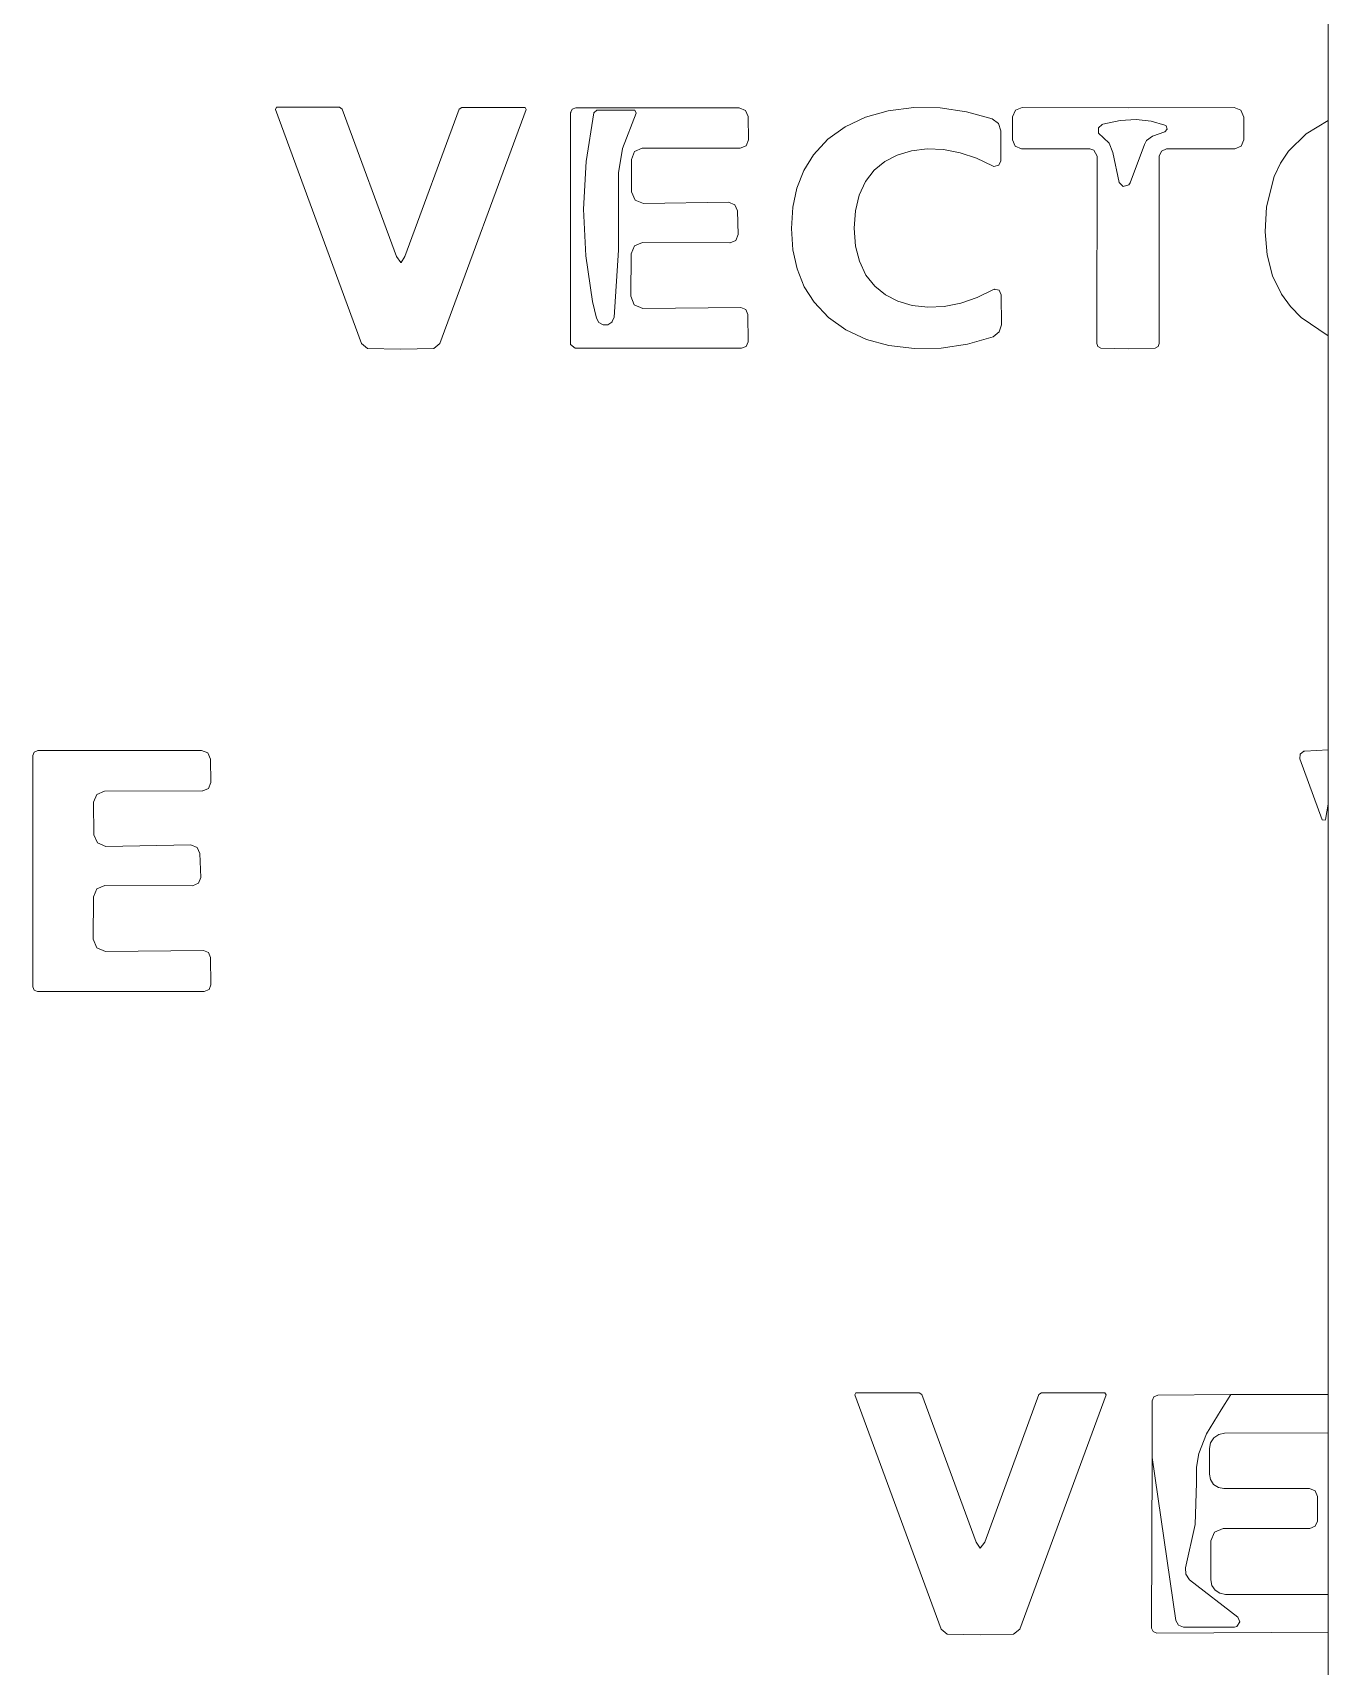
# Model space of a CAD drawing. Extents: x 0 to 650, y 0 to 488.
# Drawn here: x 527.1 to 650, y 143 to 298 of the extents above; entities that cross this region are included whole.
import ezdxf

# ---------------------------------------------------------------- set-up
doc = ezdxf.new("R2010")
doc.units = 0
doc.linetypes.add('Solid', pattern=[0])
doc.layers.add('Layer 1', color=7, linetype='Solid', lineweight=0)

msp = doc.modelspace()

# ---------------------------------------------------------------- linework, layer by layer
at = {"layer": 'Layer 1', "color": 7, "linetype": 'Solid', "lineweight": 0}
for p, q in [((650, 329.24), (650, 289.7)), ((650, 269.26), (650, 229.98)), ((650, 224.82), (650, 168.81)), ((650, 165.19), (650, 149.84)), ((650, 146.26), (650, 107.71))]:
    msp.add_line(p, q, dxfattribs=at)
at = {"layer": 'Layer 1', "color": 9, "linetype": 'Solid', "lineweight": 0}
for p, q in [((550.21, 290.96), (550.11, 290.76)), ((550.11, 290.76), (558.27, 268.54)), ((550.24, 290.96), (550.21, 290.96)), ((556.2, 290.96), (550.24, 290.96)), ((556.46, 290.78), (556.2, 290.96)), ((561.6, 276.8), (556.46, 290.78)), ((567.54, 290.77), (562.39, 276.8)), ((565.71, 268.54), (573.9, 290.75)), ((567.8, 290.95), (567.54, 290.77)), ((573.77, 290.95), (567.8, 290.95)), ((573.8, 290.95), (573.77, 290.95)), ((573.9, 290.75), (573.8, 290.95)), ((578.12, 290.44), (578.1, 268.55)), ((578.26, 290.78), (578.12, 290.44)), ((578.12, 290.44), (578.12, 290.44)), ((578.6, 290.92), (578.26, 290.78)), ((594.11, 290.91), (578.6, 290.92)), ((594.71, 290.67), (594.11, 290.91)), ((594.96, 290.08), (594.71, 290.67)), ((595, 287.87), (594.96, 290.08)), ((606.11, 290.02), (604.16, 289.1)), ((608.23, 290.63), (606.11, 290.02)), ((610.67, 290.94), (608.23, 290.63)), ((613.17, 290.9), (610.67, 290.94)), ((615.68, 290.53), (613.17, 290.9)), ((618.12, 289.86), (615.68, 290.53)), ((620.32, 290.69), (620.05, 290.06)), ((620.05, 290.06), (620.05, 290.06)), ((620.05, 290.06), (620.05, 287.88)), ((620.96, 290.95), (620.32, 290.69)), ((631.01, 290.92), (620.96, 290.95)), ((641.07, 290.94), (631.01, 290.92)), ((641.7, 290.68), (641.07, 290.94)), ((641.97, 290.04), (641.7, 290.68)), ((641.97, 287.86), (641.97, 290.04)), ((641.97, 290.04), (641.97, 290.04)), ((604.16, 289.1), (602.53, 287.93)), ((618.7, 289.42), (618.12, 289.86)), ((618.92, 288.72), (618.7, 289.42)), ((618.94, 285.89), (618.92, 288.72)), ((647.89, 288.43), (646.23, 286.8)), ((650, 289.7), (647.89, 288.43)), ((584.17, 286.76), (584.91, 287.07)), ((584.91, 287.07), (584.92, 287.07)), ((584.92, 287.07), (594.21, 287.07)), ((594.21, 287.07), (594.78, 287.31)), ((594.21, 287.07), (594.21, 287.07)), ((594.78, 287.31), (595, 287.87)), ((602.53, 287.93), (601.16, 286.44)), ((609.1, 286.43), (610.47, 286.84)), ((610.47, 286.84), (611.94, 287.01)), ((611.94, 287.01), (613.5, 286.95)), ((613.5, 286.95), (615.08, 286.65)), ((620.05, 287.88), (620.3, 287.27)), ((620.3, 287.27), (620.9, 287.03)), ((620.9, 287.03), (627.38, 287.02)), ((627.38, 287.02), (627.76, 286.9)), ((627.76, 286.9), (628.06, 286.33)), ((633.96, 286.33), (634.16, 286.81)), ((634.16, 286.81), (634.64, 287.01)), ((634.64, 287.01), (641.12, 287.01)), ((641.12, 287.01), (641.72, 287.26)), ((641.72, 287.26), (641.97, 287.86)), ((646.23, 286.8), (645.47, 285.67)), ((646.23, 286.8), (646.23, 286.8)), ((646.23, 286.8), (646.23, 286.8)), ((646.23, 286.8), (646.23, 286.8)), ((583.88, 286.01), (584.17, 286.76)), ((583.9, 282.94), (583.88, 286.01)), ((601.16, 286.44), (600.25, 284.97)), ((606.93, 284.99), (607.94, 285.82)), ((607.94, 285.82), (609.1, 286.43)), ((615.08, 286.65), (616.64, 286.14)), ((616.64, 286.14), (618.14, 285.41)), ((618.14, 285.41), (618.27, 285.36)), ((618.27, 285.36), (618.73, 285.46)), ((618.73, 285.46), (618.94, 285.89)), ((628.06, 286.33), (628.03, 268.54)), ((633.96, 268.54), (633.96, 286.33)), ((645.47, 285.67), (644.87, 284.41)), ((600.25, 284.97), (599.58, 283.29)), ((605.49, 282.61), (606.11, 283.92)), ((606.11, 283.92), (606.93, 284.99)), ((644.87, 284.41), (644.15, 281.52)), ((583.9, 282.93), (583.9, 282.94)), ((584.24, 282.15), (583.9, 282.93)), ((585.03, 281.84), (584.24, 282.15)), ((599.58, 283.29), (599.19, 281.48)), ((605.13, 281.15), (605.49, 282.61)), ((593.09, 281.95), (585.03, 281.84)), ((593.69, 281.72), (593.09, 281.95)), ((593.95, 281.14), (593.69, 281.72)), ((594.02, 278.89), (593.95, 281.14)), ((599.19, 281.48), (599.06, 279.46)), ((605.01, 279.48), (605.13, 281.15)), ((644.15, 281.52), (644, 279.13)), ((599.06, 279.46), (599.2, 277.44)), ((605.14, 277.8), (605.01, 279.48)), ((644, 279.13), (644.19, 276.95)), ((583.86, 277.07), (584.18, 277.82)), ((584.18, 277.82), (584.93, 278.13)), ((584.93, 278.13), (593.23, 278.09)), ((593.23, 278.09), (593.24, 278.09)), ((593.24, 278.09), (593.8, 278.32)), ((593.8, 278.32), (594.02, 278.89)), ((605.51, 276.35), (605.14, 277.8)), ((562.02, 276.24), (561.6, 276.8)), ((562.03, 276.24), (562.02, 276.24)), ((562.39, 276.8), (562.03, 276.24)), ((583.82, 273.04), (583.86, 277.07)), ((599.2, 277.44), (599.61, 275.63)), ((606.14, 275.04), (605.51, 276.35)), ((644.19, 276.95), (644.71, 274.98)), ((599.61, 275.63), (600.29, 273.94)), ((606.97, 273.98), (606.14, 275.04)), ((644.71, 274.98), (645.57, 273.22)), ((584.16, 272.22), (583.82, 273.04)), ((583.82, 273.04), (583.82, 273.04)), ((600.29, 273.94), (601.21, 272.48)), ((607.99, 273.16), (606.97, 273.98)), ((609.15, 272.56), (607.99, 273.16)), ((616.69, 272.9), (615.13, 272.38)), ((618.18, 273.64), (616.69, 272.9)), ((618.31, 273.69), (618.18, 273.64)), ((618.77, 273.6), (618.31, 273.69)), ((618.98, 273.17), (618.77, 273.6)), ((618.99, 270.33), (618.98, 273.17)), ((645.57, 273.22), (646.41, 272.06)), ((584.98, 271.88), (584.16, 272.22)), ((594.27, 271.95), (584.98, 271.88)), ((594.74, 271.76), (594.27, 271.95)), ((594.94, 271.3), (594.74, 271.76)), ((594.96, 268.71), (594.94, 271.3)), ((601.21, 272.48), (602.59, 271.01)), ((610.52, 272.15), (609.15, 272.56)), ((612, 271.99), (610.52, 272.15)), ((613.55, 272.07), (612, 271.99)), ((615.13, 272.38), (613.55, 272.07)), ((646.41, 272.06), (647.43, 271.02)), ((602.59, 271.01), (604.23, 269.84)), ((604.23, 269.84), (606.18, 268.94)), ((618.77, 269.64), (618.99, 270.33)), ((647.43, 271.02), (650, 269.26)), ((558.27, 268.54), (558.84, 268.07)), ((565.14, 268.07), (565.71, 268.54)), ((578.1, 268.55), (578.11, 268.46)), ((578.11, 268.46), (578.54, 268.11)), ((594.34, 268.09), (594.78, 268.27)), ((594.78, 268.27), (594.96, 268.71)), ((606.18, 268.94), (608.32, 268.35)), ((608.32, 268.35), (610.75, 268.06)), ((613.26, 268.11), (615.76, 268.5)), ((615.76, 268.5), (618.19, 269.19)), ((618.19, 269.19), (618.77, 269.64)), ((628.03, 268.54), (628.14, 268.25)), ((628.14, 268.25), (628.42, 268.1)), ((633.57, 268.1), (633.85, 268.25)), ((633.85, 268.25), (633.96, 268.54)), ((558.84, 268.07), (561.99, 268)), ((561.99, 268), (565.14, 268.07)), ((578.54, 268.11), (594.34, 268.09)), ((610.75, 268.06), (613.26, 268.11)), ((628.42, 268.1), (631, 268.05)), ((631, 268.05), (633.57, 268.1)), ((527.23, 229.77), (527.09, 229.44)), ((527.09, 229.44), (527.09, 229.43)), ((527.57, 229.92), (527.23, 229.77)), ((543.11, 229.94), (527.57, 229.92)), ((543.7, 229.69), (543.11, 229.94)), ((543.95, 229.1), (543.7, 229.69)), ((647.33, 229.59), (647.29, 229.15)), ((647.68, 229.85), (647.33, 229.59)), ((647.76, 229.86), (647.68, 229.85)), ((650, 229.98), (647.76, 229.86)), ((527.09, 229.43), (527.1, 207.51)), ((544, 226.89), (543.95, 229.1)), ((647.29, 229.15), (649.43, 223.36)), ((543.78, 226.32), (544, 226.89)), ((532.86, 225.01), (533.16, 225.76)), ((532.89, 221.93), (532.86, 225.01)), ((533.16, 225.76), (533.9, 226.07)), ((533.9, 226.07), (533.91, 226.07)), ((533.91, 226.07), (543.21, 226.09)), ((543.21, 226.09), (543.22, 226.09)), ((543.22, 226.09), (543.78, 226.32)), ((649.72, 223.37), (650, 224.82)), ((649.43, 223.36), (649.69, 223.31)), ((649.69, 223.31), (649.72, 223.37)), ((533.23, 221.15), (532.89, 221.93)), ((532.89, 221.93), (532.89, 221.93)), ((534.02, 220.83), (533.23, 221.15)), ((542.09, 220.96), (534.02, 220.83)), ((542.7, 220.72), (542.09, 220.96)), ((542.96, 220.14), (542.7, 220.72)), ((543.03, 217.89), (542.96, 220.14)), ((533.18, 216.8), (533.93, 217.11)), ((533.93, 217.11), (542.25, 217.09)), ((542.25, 217.09), (542.26, 217.09)), ((542.26, 217.09), (542.81, 217.33)), ((542.81, 217.33), (543.03, 217.89)), ((532.82, 212.01), (532.86, 216.05)), ((532.86, 216.05), (533.18, 216.8)), ((533.17, 211.19), (532.82, 212.01)), ((532.82, 212.01), (532.82, 212.01)), ((533.99, 210.86), (533.17, 211.19)), ((543.29, 210.94), (533.99, 210.86)), ((543.77, 210.75), (543.29, 210.94)), ((543.97, 210.29), (543.77, 210.75)), ((544, 207.69), (543.97, 210.29)), ((527.1, 207.51), (527.1, 207.5)), ((527.1, 207.5), (527.24, 207.19)), ((527.24, 207.19), (527.54, 207.07)), ((527.54, 207.07), (543.37, 207.07)), ((543.37, 207.07), (543.82, 207.25)), ((543.82, 207.25), (544, 207.69)), ((605.19, 168.98), (605.09, 168.78)), ((605.22, 168.98), (605.19, 168.98)), ((611.19, 168.98), (605.22, 168.98)), ((611.45, 168.8), (611.19, 168.98)), ((622.8, 168.98), (622.54, 168.8)), ((628.78, 168.98), (622.8, 168.98)), ((628.81, 168.98), (628.78, 168.98)), ((628.91, 168.78), (628.81, 168.98)), ((605.09, 168.78), (613.28, 146.54)), ((616.6, 154.81), (611.45, 168.8)), ((622.54, 168.8), (617.4, 154.81)), ((620.72, 146.54), (628.91, 168.78)), ((633.3, 168.2), (633.28, 162.83)), ((633.45, 168.58), (633.3, 168.2)), ((633.83, 168.74), (633.45, 168.58)), ((640.76, 168.83), (633.83, 168.74)), ((650, 168.81), (640.76, 168.83)), ((639.14, 164.7), (638.83, 164.23)), ((639.61, 165.02), (639.14, 164.7)), ((640.16, 165.13), (639.61, 165.02)), ((650, 165.19), (640.16, 165.13)), ((633.28, 162.83), (633.22, 146.69)), ((638.83, 164.23), (638.72, 163.68)), ((638.72, 163.68), (638.72, 161.26)), ((638.72, 161.26), (638.82, 160.74)), ((638.82, 160.74), (639.12, 160.29)), ((639.12, 160.29), (639.57, 159.99)), ((639.57, 159.99), (640.09, 159.89)), ((640.09, 159.89), (648.2, 159.89)), ((648.2, 159.89), (648.74, 159.67)), ((648.74, 159.67), (648.96, 159.13)), ((648.96, 159.13), (648.96, 156.81)), ((648.96, 156.81), (648.75, 156.31)), ((639.19, 155.76), (638.85, 154.93)), ((640.02, 156.1), (639.19, 155.76)), ((648.25, 156.1), (640.02, 156.1)), ((648.75, 156.31), (648.25, 156.1)), ((616.96, 154.24), (616.6, 154.81)), ((616.97, 154.24), (616.96, 154.24)), ((617.4, 154.81), (616.97, 154.24)), ((638.85, 154.93), (638.85, 151.24)), ((638.85, 151.24), (638.96, 150.7)), ((638.96, 150.7), (639.26, 150.25)), ((639.26, 150.25), (639.71, 149.95)), ((639.71, 149.95), (640.25, 149.84)), ((640.25, 149.84), (650, 149.84)), ((613.28, 146.54), (613.85, 146.07)), ((613.85, 146.07), (617, 146)), ((617, 146), (620.15, 146.07)), ((620.15, 146.07), (620.72, 146.54)), ((633.22, 146.69), (633.22, 146.65)), ((633.22, 146.65), (633.38, 146.31)), ((633.38, 146.31), (633.73, 146.18)), ((633.73, 146.18), (650, 146.26))]:
    msp.add_line(p, q, dxfattribs=at)
at = {"layer": 'Layer 1', "color": 251, "linetype": 'Solid', "lineweight": 0}
for p, q in [((580.32, 290.45), (579.6, 285.83)), ((580.62, 290.69), (580.32, 290.45)), ((584.15, 290.69), (580.62, 290.69)), ((583.04, 287.05), (584.34, 290.39)), ((584.2, 290.68), (584.15, 290.69)), ((584.34, 290.39), (584.2, 290.68)), ((582.65, 284.75), (583.04, 287.05)), ((579.6, 285.83), (579.34, 281.3)), ((582.67, 277.42), (582.65, 284.75)), ((579.34, 281.3), (579.55, 276.87)), ((579.55, 276.87), (580.2, 272.54)), ((582.25, 271.05), (582.67, 277.42)), ((580.2, 272.54), (580.2, 272.54)), ((580.2, 272.54), (580.57, 270.94)), ((580.57, 270.94), (580.8, 270.54)), ((580.8, 270.54), (581.2, 270.31)), ((581.2, 270.31), (581.66, 270.33)), ((581.66, 270.33), (582.04, 270.58)), ((582.04, 270.58), (582.25, 271.05)), ((639.83, 167.37), (640.76, 168.83)), ((638.45, 165.09), (639.83, 167.37)), ((637.73, 163.22), (638.45, 165.09)), ((633.28, 162.83), (635.53, 147.38)), ((637.51, 161.93), (637.73, 163.22)), ((637.48, 160.44), (637.51, 161.93)), ((637.37, 156.48), (637.48, 160.44)), ((636.46, 152.37), (637.37, 156.48)), ((636.47, 151.75), (636.46, 152.37)), ((636.83, 151.24), (636.47, 151.75)), ((641.42, 147.7), (636.83, 151.24)), ((635.53, 147.38), (635.78, 146.93)), ((641.62, 147.23), (641.42, 147.7)), ((635.78, 146.93), (636.26, 146.75)), ((636.26, 146.75), (641.1, 146.75)), ((641.1, 146.75), (641.33, 146.8)), ((641.33, 146.8), (641.62, 147.23))]:
    msp.add_line(p, q, dxfattribs=at)
at = {"layer": 'Layer 1', "color": 250, "linetype": 'Solid', "lineweight": 0}
for p, q in [((628.55, 289.34), (628.2, 289)), ((628.2, 289), (628.21, 288.51)), ((628.21, 288.51), (628.66, 288.07)), ((628.6, 289.36), (628.55, 289.34)), ((630.25, 289.7), (628.6, 289.36)), ((631.78, 289.81), (630.25, 289.7)), ((633.2, 289.66), (631.78, 289.81)), ((634.49, 289.28), (633.2, 289.66)), ((633.33, 288.22), (634.48, 288.64)), ((634.48, 288.64), (634.7, 288.89)), ((634.61, 289.2), (634.49, 289.28)), ((634.7, 288.89), (634.61, 289.2)), ((628.66, 288.07), (629.22, 287.55)), ((629.22, 287.55), (629.55, 286.68)), ((631.21, 283.8), (632.55, 287.44)), ((632.55, 287.44), (632.75, 287.8)), ((632.75, 287.8), (633.33, 288.22)), ((629.55, 286.68), (630.16, 283.83)), ((630.16, 283.83), (630.55, 283.46)), ((631.07, 283.59), (631.21, 283.8)), ((630.55, 283.46), (631.07, 283.59))]:
    msp.add_line(p, q, dxfattribs=at)
at = {"layer": 'Layer 1', "color": 8, "linetype": 'Solid', "lineweight": 0}
for p, q in [((650, 289.7), (650, 269.26)), ((650, 229.98), (650, 224.82)), ((650, 168.81), (650, 165.19)), ((650, 149.84), (650, 146.26))]:
    msp.add_line(p, q, dxfattribs=at)
at = {"layer": 'Layer 1', "color": 9, "linetype": 'Solid', "lineweight": 0}
for p in [(578.12, 290.44), (618.31, 273.69)]:
    msp.add_point(p, dxfattribs=at)
at = {"layer": 'Layer 1', "color": 251, "linetype": 'Solid', "lineweight": 0}
msp.add_point((582.04, 270.58), dxfattribs=at)

doc.saveas('drawing.dxf')
